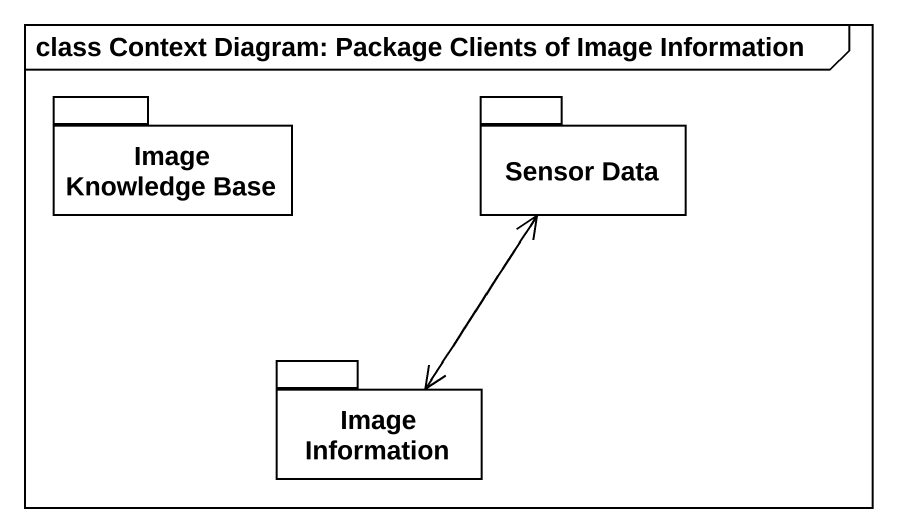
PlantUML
@startuml
mainframe class Context Diagram: Package Clients of Image Information
package "Image Knowledge Base" as Image_Knowledge_Base {
}
package "Sensor Data" as Sensor_Data {
}
package "Image Information" as Image_Information {
}
Sensor_Data ..> Image_Information
Image_Information .up.> Sensor_Data
Image_Information .up.> Sensor_Data
@enduml
